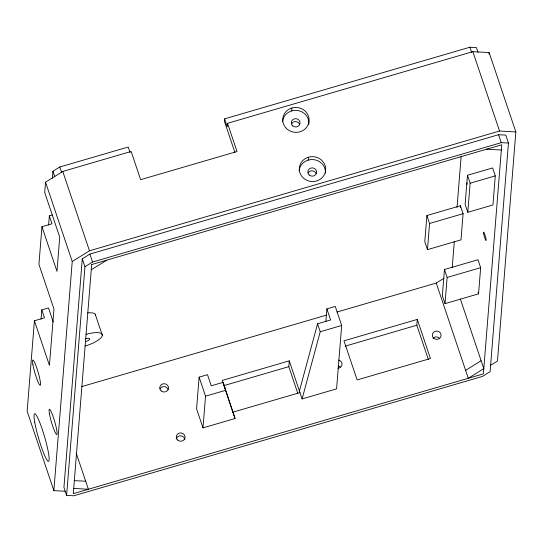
<?xml version="1.0" encoding="UTF-8"?>
<svg xmlns="http://www.w3.org/2000/svg" width="543" height="543" viewBox="0 0 543 543"><rect width="100%" height="100%" fill="white"/><g stroke="black" fill="none" stroke-linecap="round" stroke-linejoin="round"><path stroke-width="0.81" d="M53.2 321.911L48.503 307.942L41.797 309.897L44.465 317.838L34.413 320.77L27.15 411.261L53.859 490.621L65.262 491.266M52.325 214.974L49.345 215.843L52.013 223.777L41.96 226.716L38.933 264.366L53.961 309.001L49.433 365.412L34.413 320.77M490.288 365.507L497.469 361.047L515.85 131.942L489.141 52.583L472.844 51.66L227.531 123.315L237.026 151.517L140.644 179.672L131.148 151.47L62.764 171.445L45.531 182.156L44.702 192.494L59.723 237.135L56.981 271.357L41.96 226.716M41.051 319.203L41.797 309.897M48.605 225.046L49.345 215.843M52.345 178.437L52.915 171.283L59.811 167L128.202 147.024L130.069 152.576M53.859 490.621L72.239 261.516L45.531 182.156M82.278 258.821L63.931 487.444L66.606 495.379L73.8 495.786L482.496 376.408L490.098 371.677L508.445 143.053L505.771 135.119L498.583 134.712L89.88 254.09L82.278 258.821L84.946 266.756L66.606 495.379M199.125 377.147L196.58 408.838L202.987 427.884L235.044 418.524L223.085 382.347L211.241 385.808L207.507 374.697L199.125 377.147L205.532 396.193L202.987 427.884M478.016 52.345L476.415 47.58L469.899 47.214L224.585 118.869L224.395 121.198L234.936 152.515M227.531 123.315L227.252 126.804L224.585 118.869M291.679 110.908L291.917 107.996A13.202 12.455 4.6 0 1 308.811 122.67A13.202 12.455 4.6 0 1 287.037 129.03A13.202 12.455 4.6 0 1 291.917 107.996M297.89 393.641L288.808 366.661L289.276 360.844L222.23 380.426L235.044 418.524M308.241 160.11L308.472 157.198A13.202 12.455 4.6 0 1 325.372 171.88A13.202 12.455 4.6 0 1 303.598 178.24A13.202 12.455 4.6 0 1 308.472 157.198M325.861 321.558L326.879 308.879L335.262 306.428L341.669 325.474L336.585 388.863L302.098 398.935L289.276 360.844M428.366 359.541L416.82 325.223L417.282 319.413L343.977 340.821L357.138 379.93L430.443 358.516L417.282 319.413M426.893 215.537L424.796 241.71L427.463 249.644L460.987 239.857L463.091 213.684L460.416 205.749L426.893 215.537L429.561 223.478L427.463 249.644M444.459 269.532L442.355 295.697L445.029 303.639L478.553 293.844L480.65 267.672L477.983 259.737L444.459 269.532L447.127 277.466L445.029 303.639M452.224 267.502L454.321 241.336M457.03 207.569L461.163 156.072M460.281 207.433L460.416 205.749M467.462 175.287L465.134 204.365L467.801 212.299L492.942 204.955L495.277 175.878L492.61 167.943L467.462 175.287L470.136 183.222L467.801 212.299M489.005 54.273L489.141 52.583M299.424 391.001L317.567 323.798L330.619 319.99L326.879 308.879M302.098 398.935L320.234 331.739L317.567 323.798M72.239 261.516L89.466 250.805L499.553 131.019L515.85 131.942M84.946 266.756L92.554 262.031L501.25 142.653L508.445 143.053M91.251 269.79L106.761 260.151M336.993 312.042L436.239 283.052L443.991 278.233M465.623 370.346L481.125 360.708M470.136 183.222L495.277 175.878M429.561 223.478L463.091 213.684M447.127 277.466L480.65 267.672M81.545 386.657L326.418 315.13M320.234 331.739L341.669 325.474M345.124 346.169L416.82 325.223M224.184 385.537L288.808 366.661M205.532 396.193L225.752 390.288L223.085 382.347M232.913 412.171L299.96 392.589M74.289 480.65L85.672 481.213M486.671 149.182L501.338 150.011M73.712 488.428L88.38 489.257L76.244 453.195M472.844 51.66L499.553 131.019M469.899 47.214L471.765 52.773M498.583 134.712L501.25 142.653M478.016 292.256L478.553 293.844M460.369 299.037L483.799 368.643L468.29 378.288L436.239 283.052M62.764 171.445L89.466 250.805M89.88 254.09L92.554 262.031M59.811 167L61.678 172.552M52.915 171.283L54.789 176.842M95.201 314.132L102.328 335.316A17.6 5.41 -18.6 0 1 85.102 346.027M467.048 184.396A4.398 0.55 73.7 0 1 467.163 182.943M87.674 312.883A17.6 5.41 -18.6 0 1 95.656 315.476M86.032 334.393A17.6 5.41 -18.6 0 1 102.328 335.316M291.55 123.777A4.398 4.154 4.6 0 1 299.648 124.49M299.098 170.848A13.202 12.455 4.6 0 1 313.359 159.608A13.202 12.455 4.6 0 1 325.393 173.176M282.543 121.646A13.202 12.455 4.6 0 1 297.231 110.453A13.202 12.455 4.6 0 1 308.736 124.781M160.002 388.774A4.398 4.154 4.6 0 1 168.099 389.494M85.685 338.757A4.398 1.351 -18.6 0 1 89.758 338.988A4.398 1.351 -18.6 0 1 85.455 341.662M176.17 438.995A4.398 4.154 4.6 0 1 184.864 439.762M308.105 172.979A4.398 4.154 4.6 0 1 316.202 173.699M338.656 360.077A4.398 4.154 4.6 0 1 337.922 368.276M338.187 365.894A4.398 4.154 4.6 0 1 340.21 366.898M432.988 338.201A4.398 4.154 4.6 0 1 439.199 337.984M91.672 264.556L73.291 493.662L483.379 373.876L501.759 144.771L91.672 264.556M483.609 233.599A4.398 0.55 73.7 0 0 485.917 240.474A4.398 0.55 73.7 0 0 484.94 234.854A4.398 0.55 73.7 0 0 483.609 233.599M34.732 422.223A24.815 3.082 73.7 0 0 47.777 460.987A24.815 3.082 73.7 0 0 42.239 429.309A24.815 3.082 73.7 0 0 34.732 422.223M292.725 125.854A4.398 4.154 4.6 0 0 299.987 123.729A4.398 4.154 4.6 0 0 294.354 118.842A4.398 4.154 4.6 0 0 292.725 125.854M309.286 175.056A4.398 4.154 4.6 0 0 316.542 172.939A4.398 4.154 4.6 0 0 310.915 168.045A4.398 4.154 4.6 0 0 309.286 175.056M161.176 390.906A4.398 4.154 4.6 0 0 168.432 388.788A4.398 4.154 4.6 0 0 162.805 383.894A4.398 4.154 4.6 0 0 161.176 390.906M177.737 440.115A4.398 4.154 4.6 0 0 184.993 437.991A4.398 4.154 4.6 0 0 179.36 433.104A4.398 4.154 4.6 0 0 177.737 440.115M49.447 413.732A13.202 1.643 73.7 0 0 56.384 434.352A13.202 1.643 73.7 0 0 53.438 417.499A13.202 1.643 73.7 0 0 49.447 413.732M32.885 364.529A13.202 1.643 73.7 0 0 39.829 385.143A13.202 1.643 73.7 0 0 36.883 368.297A13.202 1.643 73.7 0 0 32.885 364.529M433.748 338.255A4.398 4.154 4.6 0 0 441.004 336.137A4.398 4.154 4.6 0 0 435.371 331.244A4.398 4.154 4.6 0 0 433.748 338.255"/></g></svg>
